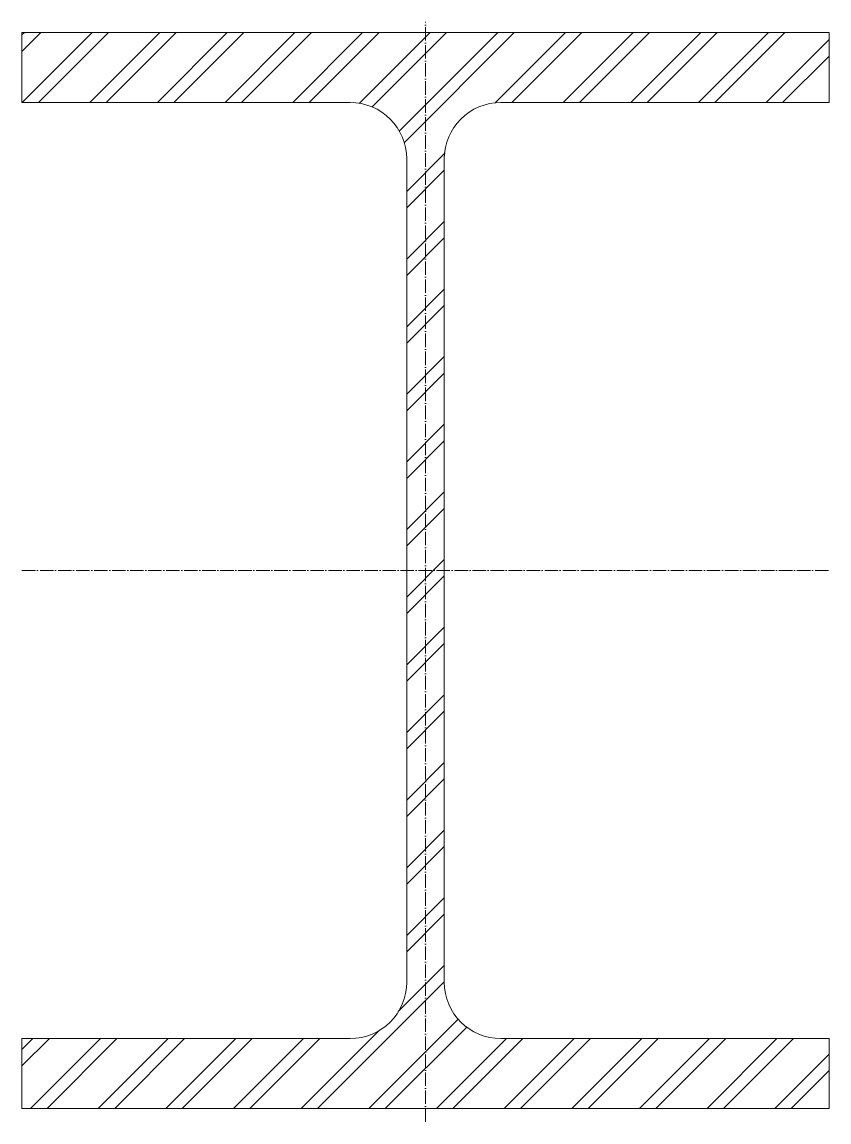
# Model space of a CAD drawing. Header units: metres. Extents: x -150 to 150, y -205 to 204.
import ezdxf

# ---------------------------------------------------------------- set-up
doc = ezdxf.new("R2010")
doc.units = ezdxf.units.M
doc.linetypes.add('MV_hartlijn_staal', pattern=[6.6, 5, -0.8, 0, -0.8])
doc.layers.add('A-DETL-GENF', color=92, linetype='Continuous', lineweight=18)

# ---------------------------------------------------------------- blocks, each defined once
blk = doc.blocks.new('28 Staalprofielen DIN_DIE_DILl 2d - DIN40-4447772-00_0 Basismaterialen')
at = {"layer": 'A-DETL-GENF', "lineweight": 13}
h = blk.add_hatch(dxfattribs=at)
h.set_pattern_fill('FP_552', color=256, style=0, pattern_type=2)
h.set_pattern_definition([(225, (1237.778, 122.392), (12.57236, -12.57236), []), (225, (1237.778, 103.342), (12.57236, -12.57236), [])])
h.paths.add_polyline_path([(150, 200), (-150, 200), (-150, 174), (-28, 174), (-22.56, 173.28), (-17.5, 171.19), (-13.15, 167.85), (-9.81, 163.5), (-7.72, 158.44), (-7, 153), (-7, -153), (-7.72, -158.44), (-9.81, -163.5), (-13.15, -167.85), (-17.5, -171.19), (-22.56, -173.28), (-28, -174), (-150, -174), (-150, -200), (150, -200), (150, -174), (28, -174), (22.56, -173.28), (17.5, -171.19), (13.15, -167.85), (9.81, -163.5), (7.72, -158.44), (7, -153), (7, 153), (7.72, 158.44), (9.81, 163.5), (13.15, 167.85), (17.5, 171.19), (22.56, 173.28), (28, 174), (150, 174)])
at = {"layer": 'A-DETL-GENF', "linetype": 'MV_hartlijn_staal', "lineweight": 13}
for p, q in [((0, -205), (0, 203.92)), ((-150, 0), (150, 0))]:
    blk.add_line(p, q, dxfattribs=at)
at = {"layer": 'A-DETL-GENF'}
for p, q in [((150, 200), (-150, 200)), ((-150, 200), (-150, 174)), ((150, 200), (-150, 200)), ((-150, 200), (-150, 174)), ((150, 174), (150, 200)), ((150, 200), (150, 174)), ((-150, 174), (-28, 174)), ((-150, 174), (-28, 174)), ((28, 174), (150, 174)), ((150, 174), (28, 174)), ((-7, 153), (-7, -153)), ((-7, -153), (-7, 153)), ((7, -153), (7, 153)), ((7, -153), (7, 153)), ((-28, -174), (-150, -174)), ((-150, -174), (-150, -200)), ((-150, -200), (-150, -174)), ((-150, -174), (-28, -174)), ((150, -174), (28, -174)), ((150, -174), (28, -174)), ((150, -200), (150, -174)), ((150, -200), (150, -174)), ((-150, -200), (150, -200)), ((150, -200), (-150, -200))]:
    blk.add_line(p, q, dxfattribs=at)
for centre, start, end in [((-28, 153), 360, 90), ((-28, 153), 360, 90), ((28, 153), 90, 180), ((28, 153), 90, 180), ((-28, -153), 270, 360), ((-28, -153), 270, 0), ((28, -153), 180, 270), ((28, -153), 180, 270)]:
    blk.add_arc(centre, 21, start, end, dxfattribs=at)

msp = doc.modelspace()

# ---------------------------------------------------------------- block references
msp.add_blockref('28 Staalprofielen DIN_DIE_DILl 2d - DIN40-4447772-00_0 Basismaterialen', (0, 0))

doc.saveas('drawing.dxf')
